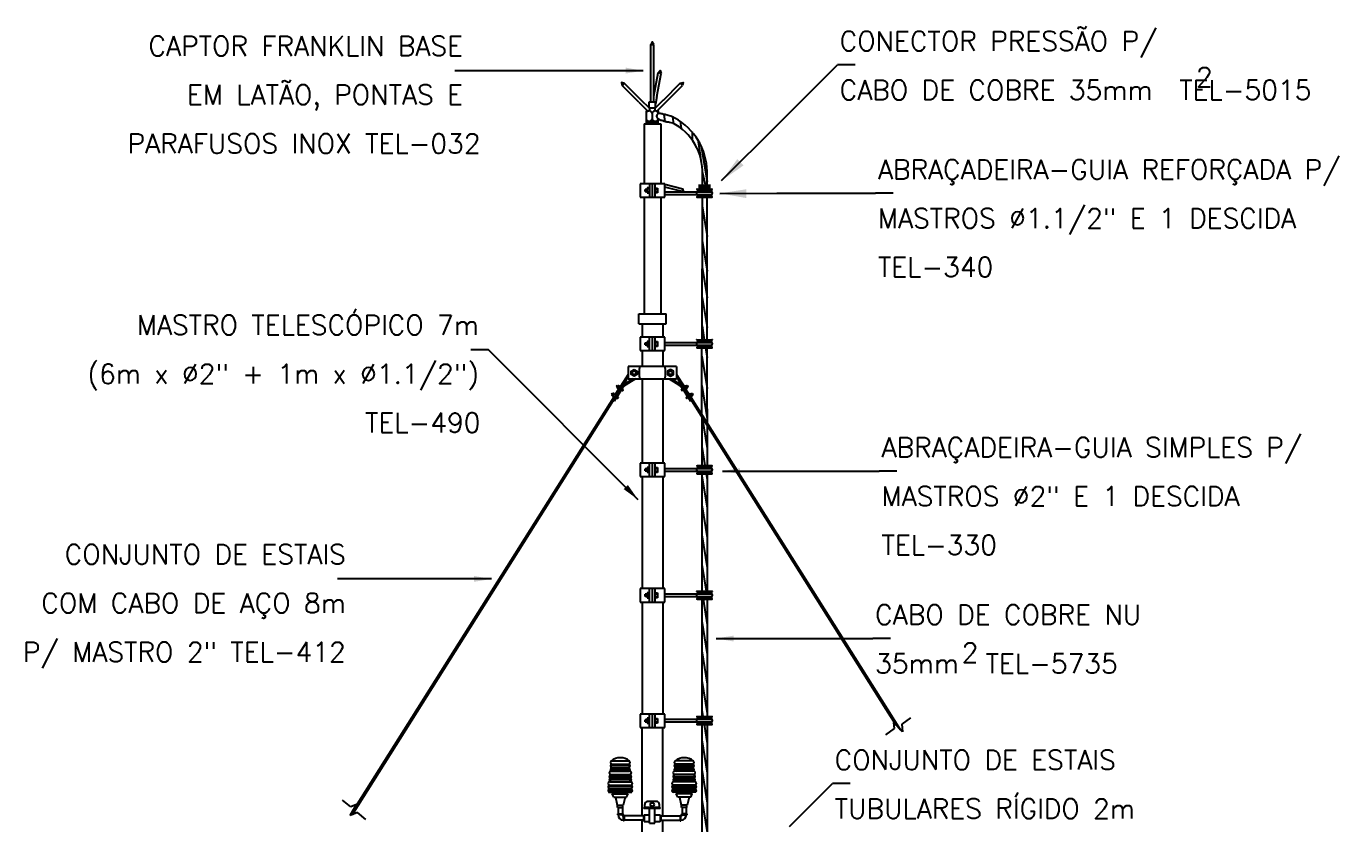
# Model space of a CAD drawing. Header units: millimetres. Extents: x -6118.8 to -6105, y -4743.6 to -4728.4.
# Drawn here: x -6118.74 to -6105.29, y -4736.59 to -4728.41 of the extents above; entities that cross this region are included whole.
import ezdxf
from ezdxf.enums import TextEntityAlignment as Align

# ---------------------------------------------------------------- set-up
doc = ezdxf.new("R2010")
doc.units = ezdxf.units.MM
doc.header["$LTSCALE"] = 10
doc.layers.add('Termotécnica', color=7, linetype='Continuous')
doc.styles.add('r80', font='romans.shx')

# ---------------------------------------------------------------- blocks, each defined once
blk = doc.blocks.new('*X5')
at = {"color": 0, "linetype": 'ByBlock'}
for p, q in [((387.028, 152.597), (387.028, 152.67)), ((387.041, 152.597), (387.041, 152.67)), ((387.053, 152.597), (387.053, 152.67)), ((387.066, 152.597), (387.066, 152.67)), ((387.078, 152.597), (387.078, 152.67))]:
    blk.add_line(p, q, dxfattribs=at)
blk = doc.blocks.new('*X1')
at = {"color": 0, "linetype": 'ByBlock'}
for p, q in [((387.028, 152.597), (387.028, 152.67)), ((387.041, 152.597), (387.041, 152.67)), ((387.053, 152.597), (387.053, 152.67)), ((387.066, 152.597), (387.066, 152.67)), ((387.078, 152.597), (387.078, 152.67))]:
    blk.add_line(p, q, dxfattribs=at)
blk = doc.blocks.new('*X2')
at = {"color": 0}
for p, q in [((221.64, 187.65), (221.66, 187.65)), ((221.64, 187.62), (221.7, 187.62)), ((221.64, 187.58), (221.76, 187.58)), ((221.64, 187.54), (222.58, 187.54)), ((221.64, 187.5), (222.58, 187.5)), ((221.64, 187.47), (222.58, 187.47)), ((221.64, 187.43), (222.58, 187.43)), ((221.64, 187.39), (222.58, 187.39)), ((221.97, 187.58), (222.25, 187.58)), ((222.03, 187.62), (222.19, 187.62)), ((222.07, 187.65), (222.15, 187.65)), ((222.1, 187.69), (222.12, 187.69)), ((222.46, 187.58), (222.58, 187.58)), ((222.52, 187.62), (222.58, 187.62)), ((222.56, 187.65), (222.58, 187.65))]:
    blk.add_line(p, q, dxfattribs=at)
blk = doc.blocks.new('*X3')
at = {"color": 0, "linetype": 'ByBlock'}
for p, q in [((387.028, 152.597), (387.028, 152.67)), ((387.041, 152.597), (387.041, 152.67)), ((387.053, 152.597), (387.053, 152.67)), ((387.066, 152.597), (387.066, 152.67)), ((387.078, 152.597), (387.078, 152.67))]:
    blk.add_line(p, q, dxfattribs=at)
blk = doc.blocks.new('*X4')
at = {"color": 0, "linetype": 'ByBlock'}
for p, q in [((387.028, 152.597), (387.028, 152.67)), ((387.041, 152.597), (387.041, 152.67)), ((387.053, 152.597), (387.053, 152.67)), ((387.066, 152.597), (387.066, 152.67)), ((387.078, 152.597), (387.078, 152.67))]:
    blk.add_line(p, q, dxfattribs=at)

msp = doc.modelspace()

# ---------------------------------------------------------------- linework, layer by layer
at = {"layer": 'Termotécnica', "color": 2, "ltscale": 5}
for p, q in [((-6112.341, -4729.182), (-6112.341, -4728.596)), ((-6112.309, -4729.182), (-6112.31, -4728.596)), ((-6112.311, -4729.126), (-6112.264, -4728.886)), ((-6112.279, -4729.128), (-6112.233, -4728.893)), ((-6112.464, -4729.185), (-6112.634, -4729.015)), ((-6112.439, -4729.165), (-6112.612, -4728.993)), ((-6112.212, -4729.165), (-6112.04, -4728.992)), ((-6112.187, -4729.185), (-6112.017, -4729.015)), ((-6112.464, -4729.185), (-6112.375, -4729.274)), ((-6112.352, -4729.252), (-6112.443, -4729.162)), ((-6112.357, -4729.245), (-6112.357, -4729.182)), ((-6112.357, -4729.182), (-6112.294, -4729.182)), ((-6112.357, -4729.245), (-6112.294, -4729.245)), ((-6112.299, -4729.252), (-6112.209, -4729.162)), ((-6112.279, -4729.128), (-6112.294, -4729.205)), ((-6112.294, -4729.245), (-6112.294, -4729.182)), ((-6112.187, -4729.185), (-6112.277, -4729.274)), ((-6112.389, -4729.296), (-6112.388, -4729.357)), ((-6112.38, -4729.269), (-6112.388, -4729.276)), ((-6112.388, -4729.276), (-6112.388, -4729.301)), ((-6112.388, -4729.357), (-6112.388, -4729.362)), ((-6112.388, -4729.381), (-6112.388, -4729.382)), ((-6112.386, -4729.405), (-6112.386, -4729.365)), ((-6112.326, -4729.295), (-6112.326, -4729.362)), ((-6112.271, -4729.269), (-6112.264, -4729.276)), ((-6112.267, -4729.367), (-6112.267, -4729.405)), ((-6112.264, -4729.276), (-6112.264, -4729.301)), ((-6112.264, -4729.362), (-6112.264, -4729.362)), ((-6112.267, -4729.405), (-6112.386, -4729.405)), ((-6111.763, -4730.076), (-6111.763, -4729.881)), ((-6112.448, -4730.021), (-6112.448, -4730.158)), ((-6112.352, -4730.158), (-6112.352, -4730.021)), ((-6112.325, -4730.021), (-6112.325, -4730.158)), ((-6112.325, -4730.021), (-6112.325, -4730.158)), ((-6112.298, -4730.021), (-6112.298, -4730.158)), ((-6112.196, -4730.158), (-6112.196, -4730.021)), ((-6111.812, -4730.076), (-6111.812, -4729.926)), ((-6112.012, -4730.075), (-6112.019, -4730.102)), ((-6111.867, -4730.076), (-6111.713, -4730.076)), ((-6111.713, -4730.095), (-6111.867, -4730.095)), ((-6111.858, -4730.103), (-6111.867, -4730.095)), ((-6111.858, -4730.131), (-6111.867, -4730.139)), ((-6111.713, -4730.139), (-6111.867, -4730.139)), ((-6111.867, -4730.158), (-6111.713, -4730.158)), ((-6111.858, -4730.103), (-6111.722, -4730.103)), ((-6111.858, -4730.131), (-6111.722, -4730.131)), ((-6111.816, -4731.619), (-6111.812, -4730.158)), ((-6111.762, -4731.619), (-6111.763, -4730.158)), ((-6111.721, -4730.103), (-6111.713, -4730.095)), ((-6111.721, -4730.131), (-6111.713, -4730.139)), ((-6112.448, -4731.594), (-6112.448, -4731.731)), ((-6112.353, -4731.731), (-6112.353, -4731.594)), ((-6112.325, -4731.594), (-6112.325, -4731.731)), ((-6112.325, -4731.594), (-6112.325, -4731.731)), ((-6112.298, -4731.594), (-6112.298, -4731.731)), ((-6112.196, -4731.731), (-6112.196, -4731.594)), ((-6111.867, -4731.619), (-6111.713, -4731.619)), ((-6111.859, -4731.647), (-6111.867, -4731.638)), ((-6111.713, -4731.638), (-6111.867, -4731.638)), ((-6111.859, -4731.647), (-6111.722, -4731.647)), ((-6111.721, -4731.647), (-6111.713, -4731.638)), ((-6111.859, -4731.674), (-6111.867, -4731.682)), ((-6111.713, -4731.682), (-6111.867, -4731.682)), ((-6111.867, -4731.701), (-6111.713, -4731.701)), ((-6111.859, -4731.674), (-6111.722, -4731.674)), ((-6111.819, -4732.384), (-6111.817, -4731.701)), ((-6111.762, -4732.326), (-6111.762, -4731.701)), ((-6111.721, -4731.674), (-6111.713, -4731.682)), ((-6111.762, -4732.326), (-6111.762, -4732.474)), ((-6111.762, -4732.498), (-6111.762, -4732.909)), ((-6112.448, -4732.884), (-6112.448, -4733.021)), ((-6112.353, -4733.021), (-6112.353, -4732.884)), ((-6112.325, -4732.884), (-6112.325, -4733.021)), ((-6112.325, -4732.884), (-6112.325, -4733.021)), ((-6112.298, -4732.884), (-6112.298, -4733.021)), ((-6112.196, -4733.021), (-6112.196, -4732.884)), ((-6111.867, -4732.909), (-6111.713, -4732.909)), ((-6111.713, -4732.928), (-6111.867, -4732.928)), ((-6111.859, -4732.937), (-6111.867, -4732.928)), ((-6111.859, -4732.964), (-6111.867, -4732.972)), ((-6111.713, -4732.972), (-6111.867, -4732.972)), ((-6111.867, -4732.992), (-6111.713, -4732.992)), ((-6111.859, -4732.937), (-6111.722, -4732.937)), ((-6111.859, -4732.964), (-6111.722, -4732.964)), ((-6111.762, -4732.992), (-6111.763, -4734.194)), ((-6111.721, -4732.937), (-6111.713, -4732.928)), ((-6111.721, -4732.964), (-6111.713, -4732.972)), ((-6112.448, -4734.168), (-6112.448, -4734.306)), ((-6112.353, -4734.306), (-6112.353, -4734.168)), ((-6112.325, -4734.168), (-6112.325, -4734.306)), ((-6112.325, -4734.168), (-6112.325, -4734.306)), ((-6112.298, -4734.168), (-6112.298, -4734.306)), ((-6112.196, -4734.306), (-6112.196, -4734.168)), ((-6111.867, -4734.194), (-6111.713, -4734.194)), ((-6111.713, -4734.213), (-6111.867, -4734.213)), ((-6111.859, -4734.221), (-6111.867, -4734.213)), ((-6111.859, -4734.221), (-6111.722, -4734.221)), ((-6111.721, -4734.221), (-6111.713, -4734.213)), ((-6111.859, -4734.248), (-6111.867, -4734.257)), ((-6111.713, -4734.257), (-6111.867, -4734.257)), ((-6111.867, -4734.276), (-6111.713, -4734.276)), ((-6111.859, -4734.248), (-6111.722, -4734.248)), ((-6111.763, -4734.273), (-6111.763, -4735.478)), ((-6111.721, -4734.248), (-6111.713, -4734.257)), ((-6112.448, -4735.453), (-6112.448, -4735.59)), ((-6112.353, -4735.59), (-6112.353, -4735.453)), ((-6112.325, -4735.453), (-6112.325, -4735.59)), ((-6112.325, -4735.453), (-6112.325, -4735.59)), ((-6112.298, -4735.453), (-6112.298, -4735.59)), ((-6112.196, -4735.59), (-6112.196, -4735.453)), ((-6111.867, -4735.478), (-6111.713, -4735.478)), ((-6111.859, -4735.505), (-6111.867, -4735.497)), ((-6111.713, -4735.497), (-6111.867, -4735.497)), ((-6111.859, -4735.533), (-6111.867, -4735.541)), ((-6111.713, -4735.541), (-6111.867, -4735.541)), ((-6111.867, -4735.56), (-6111.713, -4735.56)), ((-6111.859, -4735.505), (-6111.722, -4735.505)), ((-6111.859, -4735.533), (-6111.722, -4735.533)), ((-6111.819, -4735.56), (-6111.819, -4737.283)), ((-6111.763, -4735.56), (-6111.764, -4737.372)), ((-6111.721, -4735.505), (-6111.713, -4735.497)), ((-6111.721, -4735.533), (-6111.713, -4735.541)), ((-6112.773, -4736.253), (-6112.534, -4736.253)), ((-6112.736, -4736.27), (-6112.72, -4736.253)), ((-6112.736, -4736.27), (-6112.571, -4736.27)), ((-6112.72, -4736.303), (-6112.736, -4736.27)), ((-6112.72, -4736.303), (-6112.588, -4736.303)), ((-6112.703, -4736.303), (-6112.685, -4736.385)), ((-6112.604, -4736.303), (-6112.623, -4736.385)), ((-6112.571, -4736.27), (-6112.588, -4736.253)), ((-6112.588, -4736.303), (-6112.571, -4736.27)), ((-6112.284, -4736.348), (-6112.37, -4736.348)), ((-6111.879, -4736.253), (-6112.118, -4736.253)), ((-6112.081, -4736.27), (-6112.064, -4736.253)), ((-6111.916, -4736.27), (-6112.081, -4736.27)), ((-6112.064, -4736.303), (-6112.081, -4736.27)), ((-6111.932, -4736.303), (-6112.064, -4736.303)), ((-6112.048, -4736.303), (-6112.029, -4736.385)), ((-6111.949, -4736.303), (-6111.967, -4736.385)), ((-6111.916, -4736.27), (-6111.932, -4736.253)), ((-6111.932, -4736.303), (-6111.916, -4736.27)), ((-6112.685, -4736.385), (-6112.623, -4736.385)), ((-6112.682, -4736.412), (-6112.682, -4736.385)), ((-6112.682, -4736.412), (-6112.626, -4736.412)), ((-6112.682, -4736.477), (-6112.626, -4736.477)), ((-6112.682, -4736.477), (-6112.682, -4736.484)), ((-6112.626, -4736.484), (-6112.682, -4736.484)), ((-6112.675, -4736.412), (-6112.675, -4736.477)), ((-6112.675, -4736.484), (-6112.675, -4736.487)), ((-6112.632, -4736.412), (-6112.632, -4736.477)), ((-6112.632, -4736.487), (-6112.632, -4736.484)), ((-6112.626, -4736.412), (-6112.626, -4736.385)), ((-6112.626, -4736.477), (-6112.626, -4736.484)), ((-6112.623, -4736.497), (-6112.619, -4736.497)), ((-6112.619, -4736.547), (-6112.619, -4736.491)), ((-6112.613, -4736.491), (-6112.619, -4736.491)), ((-6112.613, -4736.491), (-6112.613, -4736.547)), ((-6112.415, -4736.497), (-6112.613, -4736.497)), ((-6112.415, -4736.491), (-6112.408, -4736.491)), ((-6112.415, -4736.491), (-6112.415, -4736.547)), ((-6112.243, -4736.41), (-6112.411, -4736.41)), ((-6112.411, -4736.42), (-6112.411, -4736.41)), ((-6112.243, -4736.42), (-6112.411, -4736.42)), ((-6112.408, -4736.484), (-6112.353, -4736.484)), ((-6112.408, -4736.484), (-6112.408, -4736.553)), ((-6112.403, -4736.41), (-6112.403, -4736.381)), ((-6112.353, -4736.57), (-6112.353, -4736.42)), ((-6112.3, -4736.57), (-6112.3, -4736.42)), ((-6112.3, -4736.484), (-6112.244, -4736.484)), ((-6112.251, -4736.41), (-6112.251, -4736.381)), ((-6112.244, -4736.484), (-6112.244, -4736.553)), ((-6112.244, -4736.491), (-6112.237, -4736.491)), ((-6112.243, -4736.42), (-6112.243, -4736.41)), ((-6112.237, -4736.491), (-6112.237, -4736.547)), ((-6112.237, -4736.497), (-6112.039, -4736.497)), ((-6112.039, -4736.491), (-6112.033, -4736.491)), ((-6112.039, -4736.491), (-6112.039, -4736.547)), ((-6112.033, -4736.547), (-6112.033, -4736.491)), ((-6112.029, -4736.497), (-6112.033, -4736.497)), ((-6111.967, -4736.385), (-6112.029, -4736.385)), ((-6112.026, -4736.412), (-6112.026, -4736.385)), ((-6111.97, -4736.412), (-6112.026, -4736.412)), ((-6112.026, -4736.477), (-6112.026, -4736.484)), ((-6111.97, -4736.477), (-6112.026, -4736.477)), ((-6112.026, -4736.484), (-6111.97, -4736.484)), ((-6112.02, -4736.412), (-6112.02, -4736.477)), ((-6112.02, -4736.487), (-6112.02, -4736.484)), ((-6111.977, -4736.412), (-6111.977, -4736.477)), ((-6111.977, -4736.484), (-6111.977, -4736.487)), ((-6111.97, -4736.412), (-6111.97, -4736.385)), ((-6111.97, -4736.477), (-6111.97, -4736.484)), ((-6112.623, -4736.54), (-6112.619, -4736.54)), ((-6112.613, -4736.547), (-6112.619, -4736.547)), ((-6112.415, -4736.54), (-6112.613, -4736.54)), ((-6112.415, -4736.547), (-6112.408, -4736.547)), ((-6112.408, -4736.553), (-6112.353, -4736.553)), ((-6112.353, -4736.57), (-6112.3, -4736.57)), ((-6112.3, -4736.553), (-6112.244, -4736.553)), ((-6112.244, -4736.547), (-6112.237, -4736.547)), ((-6112.237, -4736.54), (-6112.039, -4736.54)), ((-6112.039, -4736.547), (-6112.033, -4736.547)), ((-6112.029, -4736.54), (-6112.033, -4736.54))]:
    msp.add_line(p, q, dxfattribs=at)
at = {"layer": 'Termotécnica', "color": 2}
for p, q in [((-6111.04, -4729.415), (-6110.428, -4728.803)), ((-6110.248, -4728.803), (-6110.428, -4728.803)), ((-6114.169, -4728.864), (-6114.349, -4728.864)), ((-6113.738, -4728.864), (-6114.169, -4728.864)), ((-6112.419, -4728.864), (-6113.738, -4728.864)), ((-6111.615, -4729.99), (-6111.04, -4729.415)), ((-6111.633, -4730.12), (-6111.05, -4730.119)), ((-6111.05, -4730.119), (-6110.72, -4730.119)), ((-6110.72, -4730.119), (-6110.037, -4730.118)), ((-6109.857, -4730.118), (-6110.037, -4730.118)), ((-6114.005, -4731.722), (-6114.186, -4731.722)), ((-6112.47, -4733.258), (-6114.005, -4731.722)), ((-6111.607, -4732.964), (-6110.899, -4732.964)), ((-6110.899, -4732.964), (-6109.999, -4732.964)), ((-6109.819, -4732.964), (-6109.999, -4732.964)), ((-6115.369, -4734.07), (-6115.55, -4734.07)), ((-6115.011, -4734.07), (-6115.369, -4734.07)), ((-6113.972, -4734.07), (-6115.011, -4734.07)), ((-6111.672, -4734.679), (-6110.964, -4734.679)), ((-6110.964, -4734.679), (-6110.064, -4734.679)), ((-6109.884, -4734.679), (-6110.064, -4734.679)), ((-6110.918, -4736.604), (-6110.479, -4736.166)), ((-6110.299, -4736.166), (-6110.479, -4736.166))]:
    msp.add_line(p, q, dxfattribs=at)
at = {"layer": 'Termotécnica', "color": 1, "ltscale": 5}
for p, q in [((-6112.207, -4729.311), (-6112.196, -4729.384)), ((-6112.119, -4729.337), (-6112.107, -4729.41)), ((-6112.04, -4729.382), (-6112.028, -4729.455)), ((-6111.918, -4729.491), (-6111.918, -4729.571)), ((-6111.86, -4729.569), (-6111.833, -4729.752)), ((-6111.823, -4729.637), (-6111.764, -4730)), ((-6111.813, -4729.897), (-6111.775, -4730.075)), ((-6112.397, -4730.08), (-6112.382, -4730.08)), ((-6112.397, -4730.1), (-6112.397, -4730.08)), ((-6112.377, -4730.08), (-6112.397, -4730.08)), ((-6112.397, -4730.08), (-6112.397, -4730.1)), ((-6112.377, -4730.1), (-6112.397, -4730.1)), ((-6112.397, -4730.1), (-6112.377, -4730.1)), ((-6112.394, -4730.08), (-6112.394, -4730.1)), ((-6112.39, -4730.08), (-6112.39, -4730.1)), ((-6112.387, -4730.08), (-6112.387, -4730.1)), ((-6112.383, -4730.08), (-6112.383, -4730.1)), ((-6112.382, -4730.08), (-6112.377, -4730.08)), ((-6112.381, -4730.08), (-6112.381, -4730.1)), ((-6112.381, -4730.08), (-6112.381, -4730.1)), ((-6112.377, -4730.065), (-6112.377, -4730.114)), ((-6112.354, -4730.065), (-6112.377, -4730.065)), ((-6112.353, -4730.075), (-6112.377, -4730.075)), ((-6112.353, -4730.105), (-6112.377, -4730.105)), ((-6112.353, -4730.105), (-6112.377, -4730.105)), ((-6112.377, -4730.114), (-6112.353, -4730.114)), ((-6112.298, -4730.066), (-6112.272, -4730.066)), ((-6112.298, -4730.066), (-6112.272, -4730.066)), ((-6112.298, -4730.076), (-6112.272, -4730.076)), ((-6112.272, -4730.076), (-6112.298, -4730.076)), ((-6112.298, -4730.105), (-6112.272, -4730.105)), ((-6112.272, -4730.105), (-6112.298, -4730.105)), ((-6112.272, -4730.115), (-6112.298, -4730.115)), ((-6112.272, -4730.115), (-6112.298, -4730.115)), ((-6112.272, -4730.066), (-6112.272, -4730.115)), ((-6112.272, -4730.066), (-6112.272, -4730.115)), ((-6111.867, -4730.079), (-6111.713, -4730.079)), ((-6111.867, -4730.156), (-6111.713, -4730.156)), ((-6111.813, -4730.247), (-6111.762, -4730.562)), ((-6111.813, -4730.603), (-6111.762, -4730.918)), ((-6111.813, -4730.875), (-6111.762, -4731.19)), ((-6111.813, -4731.187), (-6111.763, -4731.495)), ((-6111.816, -4731.476), (-6111.793, -4731.619)), ((-6112.397, -4731.653), (-6112.382, -4731.653)), ((-6112.397, -4731.673), (-6112.397, -4731.653)), ((-6112.377, -4731.653), (-6112.397, -4731.653)), ((-6112.397, -4731.653), (-6112.397, -4731.673)), ((-6112.394, -4731.653), (-6112.394, -4731.673)), ((-6112.39, -4731.653), (-6112.39, -4731.673)), ((-6112.387, -4731.653), (-6112.387, -4731.673)), ((-6112.383, -4731.653), (-6112.383, -4731.673)), ((-6112.382, -4731.653), (-6112.377, -4731.653)), ((-6112.381, -4731.653), (-6112.381, -4731.673)), ((-6112.381, -4731.653), (-6112.381, -4731.673)), ((-6112.377, -4731.638), (-6112.377, -4731.687)), ((-6112.354, -4731.638), (-6112.377, -4731.638)), ((-6112.353, -4731.648), (-6112.377, -4731.648)), ((-6112.298, -4731.639), (-6112.272, -4731.639)), ((-6112.298, -4731.639), (-6112.272, -4731.639)), ((-6112.298, -4731.648), (-6112.272, -4731.648)), ((-6112.272, -4731.648), (-6112.298, -4731.648)), ((-6112.272, -4731.639), (-6112.272, -4731.688)), ((-6112.272, -4731.639), (-6112.272, -4731.688)), ((-6111.867, -4731.622), (-6111.713, -4731.622)), ((-6112.377, -4731.673), (-6112.397, -4731.673)), ((-6112.397, -4731.673), (-6112.377, -4731.673)), ((-6112.353, -4731.678), (-6112.377, -4731.678)), ((-6112.353, -4731.678), (-6112.377, -4731.678)), ((-6112.377, -4731.687), (-6112.353, -4731.687)), ((-6112.298, -4731.678), (-6112.272, -4731.678)), ((-6112.272, -4731.678), (-6112.298, -4731.678)), ((-6112.272, -4731.688), (-6112.298, -4731.688)), ((-6112.272, -4731.688), (-6112.298, -4731.688)), ((-6111.867, -4731.699), (-6111.713, -4731.699)), ((-6111.817, -4731.789), (-6111.763, -4732.119)), ((-6111.779, -4731.701), (-6111.763, -4731.8)), ((-6111.818, -4732.088), (-6111.762, -4732.43)), ((-6111.814, -4732.415), (-6111.762, -4732.735)), ((-6111.818, -4732.714), (-6111.787, -4732.909)), ((-6112.397, -4732.943), (-6112.397, -4732.963)), ((-6112.377, -4732.943), (-6112.397, -4732.943)), ((-6112.397, -4732.963), (-6112.397, -4732.943)), ((-6112.397, -4732.943), (-6112.382, -4732.943)), ((-6112.397, -4732.963), (-6112.377, -4732.963)), ((-6112.377, -4732.963), (-6112.397, -4732.963)), ((-6112.394, -4732.943), (-6112.394, -4732.963)), ((-6112.39, -4732.943), (-6112.39, -4732.963)), ((-6112.387, -4732.943), (-6112.387, -4732.963)), ((-6112.383, -4732.943), (-6112.383, -4732.963)), ((-6112.382, -4732.943), (-6112.377, -4732.943)), ((-6112.381, -4732.943), (-6112.381, -4732.963)), ((-6112.381, -4732.943), (-6112.381, -4732.963)), ((-6112.354, -4732.928), (-6112.377, -4732.928)), ((-6112.377, -4732.928), (-6112.377, -4732.977)), ((-6112.353, -4732.938), (-6112.377, -4732.938)), ((-6112.353, -4732.968), (-6112.377, -4732.968)), ((-6112.353, -4732.968), (-6112.377, -4732.968)), ((-6112.377, -4732.977), (-6112.353, -4732.977)), ((-6112.298, -4732.929), (-6112.272, -4732.929)), ((-6112.298, -4732.929), (-6112.272, -4732.929)), ((-6112.272, -4732.939), (-6112.298, -4732.939)), ((-6112.298, -4732.939), (-6112.272, -4732.939)), ((-6112.272, -4732.968), (-6112.298, -4732.968)), ((-6112.298, -4732.968), (-6112.272, -4732.968)), ((-6112.272, -4732.978), (-6112.298, -4732.978)), ((-6112.272, -4732.978), (-6112.298, -4732.978)), ((-6112.272, -4732.929), (-6112.272, -4732.978)), ((-6112.272, -4732.929), (-6112.272, -4732.978)), ((-6111.867, -4732.912), (-6111.713, -4732.912)), ((-6111.867, -4732.989), (-6111.713, -4732.989)), ((-6111.817, -4733.012), (-6111.763, -4733.345)), ((-6111.773, -4732.992), (-6111.763, -4733.054)), ((-6111.818, -4733.311), (-6111.763, -4733.65)), ((-6111.818, -4733.616), (-6111.763, -4733.955)), ((-6111.818, -4733.921), (-6111.774, -4734.194)), ((-6112.377, -4734.212), (-6112.377, -4734.262)), ((-6112.354, -4734.213), (-6112.377, -4734.213)), ((-6112.353, -4734.222), (-6112.377, -4734.222)), ((-6112.298, -4734.213), (-6112.272, -4734.213)), ((-6112.298, -4734.213), (-6112.272, -4734.213)), ((-6112.272, -4734.223), (-6112.298, -4734.223)), ((-6112.298, -4734.223), (-6112.272, -4734.223)), ((-6112.272, -4734.213), (-6112.272, -4734.262)), ((-6112.272, -4734.213), (-6112.272, -4734.262)), ((-6111.867, -4734.196), (-6111.713, -4734.196)), ((-6112.397, -4734.227), (-6112.397, -4734.247)), ((-6112.377, -4734.227), (-6112.397, -4734.227)), ((-6112.397, -4734.247), (-6112.397, -4734.227)), ((-6112.397, -4734.227), (-6112.382, -4734.227)), ((-6112.397, -4734.247), (-6112.377, -4734.247)), ((-6112.377, -4734.247), (-6112.397, -4734.247)), ((-6112.394, -4734.227), (-6112.394, -4734.247)), ((-6112.39, -4734.227), (-6112.39, -4734.247)), ((-6112.387, -4734.227), (-6112.387, -4734.247)), ((-6112.383, -4734.227), (-6112.383, -4734.247)), ((-6112.382, -4734.227), (-6112.377, -4734.227)), ((-6112.381, -4734.228), (-6112.381, -4734.247)), ((-6112.381, -4734.228), (-6112.381, -4734.247)), ((-6112.353, -4734.252), (-6112.377, -4734.252)), ((-6112.353, -4734.252), (-6112.377, -4734.252)), ((-6112.377, -4734.262), (-6112.353, -4734.262)), ((-6112.272, -4734.252), (-6112.298, -4734.252)), ((-6112.298, -4734.252), (-6112.272, -4734.252)), ((-6112.272, -4734.262), (-6112.298, -4734.262)), ((-6112.272, -4734.262), (-6112.298, -4734.262)), ((-6111.867, -4734.273), (-6111.713, -4734.273)), ((-6111.805, -4734.276), (-6111.762, -4734.541)), ((-6111.818, -4734.501), (-6111.762, -4734.843)), ((-6111.818, -4734.806), (-6111.762, -4735.148)), ((-6111.818, -4735.111), (-6111.763, -4735.449)), ((-6111.819, -4735.414), (-6111.808, -4735.478)), ((-6112.397, -4735.512), (-6112.382, -4735.512)), ((-6112.397, -4735.532), (-6112.397, -4735.512)), ((-6112.377, -4735.512), (-6112.397, -4735.512)), ((-6112.397, -4735.512), (-6112.397, -4735.532)), ((-6112.377, -4735.532), (-6112.397, -4735.532)), ((-6112.397, -4735.532), (-6112.377, -4735.532)), ((-6112.394, -4735.512), (-6112.394, -4735.532)), ((-6112.39, -4735.512), (-6112.39, -4735.532)), ((-6112.387, -4735.512), (-6112.387, -4735.532)), ((-6112.383, -4735.512), (-6112.383, -4735.532)), ((-6112.382, -4735.512), (-6112.377, -4735.512)), ((-6112.381, -4735.512), (-6112.381, -4735.532)), ((-6112.381, -4735.512), (-6112.381, -4735.532)), ((-6112.377, -4735.497), (-6112.377, -4735.546)), ((-6112.354, -4735.497), (-6112.377, -4735.497)), ((-6112.353, -4735.506), (-6112.377, -4735.506)), ((-6112.353, -4735.536), (-6112.377, -4735.536)), ((-6112.353, -4735.536), (-6112.377, -4735.536)), ((-6112.377, -4735.546), (-6112.353, -4735.546)), ((-6112.298, -4735.498), (-6112.272, -4735.498)), ((-6112.298, -4735.498), (-6112.272, -4735.498)), ((-6112.298, -4735.507), (-6112.272, -4735.507)), ((-6112.272, -4735.507), (-6112.298, -4735.507)), ((-6112.298, -4735.537), (-6112.272, -4735.537)), ((-6112.272, -4735.537), (-6112.298, -4735.537)), ((-6112.272, -4735.546), (-6112.298, -4735.546)), ((-6112.272, -4735.546), (-6112.298, -4735.546)), ((-6112.272, -4735.498), (-6112.272, -4735.546)), ((-6112.272, -4735.498), (-6112.272, -4735.546)), ((-6111.867, -4735.481), (-6111.713, -4735.481)), ((-6111.867, -4735.558), (-6111.713, -4735.557)), ((-6111.795, -4735.56), (-6111.763, -4735.756)), ((-6109.761, -4735.636), (-6109.853, -4735.541)), ((-6109.853, -4735.541), (-6109.846, -4735.603)), ((-6109.678, -4735.493), (-6109.769, -4735.556)), ((-6109.769, -4735.556), (-6109.761, -4735.636)), ((-6109.846, -4735.603), (-6109.937, -4735.665)), ((-6111.819, -4735.719), (-6111.763, -4736.058)), ((-6112.737, -4735.931), (-6112.57, -4735.931)), ((-6112.737, -4735.967), (-6112.57, -4735.967)), ((-6111.915, -4735.931), (-6112.082, -4735.931)), ((-6111.915, -4735.967), (-6112.082, -4735.967)), ((-6112.54, -4736.092), (-6112.767, -4736.092)), ((-6112.552, -4735.985), (-6112.755, -4735.985)), ((-6112.552, -4736.02), (-6112.755, -4736.02)), ((-6112.749, -4736.038), (-6112.558, -4736.038)), ((-6112.749, -4736.074), (-6112.558, -4736.074)), ((-6112.737, -4736.003), (-6112.57, -4736.003)), ((-6112.112, -4736.092), (-6111.885, -4736.092)), ((-6112.1, -4735.985), (-6111.897, -4735.985)), ((-6112.1, -4736.021), (-6111.897, -4736.021)), ((-6111.903, -4736.039), (-6112.094, -4736.039)), ((-6111.903, -4736.074), (-6112.094, -4736.074)), ((-6111.915, -4736.003), (-6112.082, -4736.003)), ((-6111.819, -4736.022), (-6111.763, -4736.365)), ((-6112.528, -4736.2), (-6112.779, -4736.2)), ((-6112.528, -4736.235), (-6112.779, -4736.235)), ((-6112.54, -4736.128), (-6112.767, -4736.128)), ((-6112.761, -4736.146), (-6112.546, -4736.146)), ((-6112.761, -4736.182), (-6112.546, -4736.182)), ((-6112.761, -4736.218), (-6112.546, -4736.218)), ((-6112.749, -4736.11), (-6112.558, -4736.11)), ((-6112.123, -4736.2), (-6111.873, -4736.2)), ((-6112.123, -4736.235), (-6111.873, -4736.235)), ((-6112.112, -4736.128), (-6111.885, -4736.128)), ((-6111.891, -4736.146), (-6112.106, -4736.146)), ((-6111.891, -4736.182), (-6112.106, -4736.182)), ((-6111.891, -4736.218), (-6112.106, -4736.218)), ((-6111.903, -4736.11), (-6112.094, -4736.11)), ((-6115.414, -4736.404), (-6115.499, -4736.334)), ((-6111.819, -4736.328), (-6111.764, -4736.666)), ((-6115.42, -4736.494), (-6115.356, -4736.379)), ((-6115.346, -4736.463), (-6115.42, -4736.494)), ((-6115.356, -4736.379), (-6115.414, -4736.404)), ((-6115.26, -4736.533), (-6115.346, -4736.463))]:
    msp.add_line(p, q, dxfattribs=at)
at = {"layer": 'Termotécnica', "color": 3, "linetype": 'ByBlock', "ltscale": 5}
for p, q in [((-6112.409, -4729.409), (-6112.239, -4729.409)), ((-6112.409, -4729.409), (-6112.409, -4729.833)), ((-6112.239, -4729.409), (-6112.239, -4729.833)), ((-6112.409, -4729.833), (-6112.409, -4730.021)), ((-6112.239, -4729.833), (-6112.239, -4730.021)), ((-6112.409, -4730.158), (-6112.409, -4731.353)), ((-6112.239, -4730.158), (-6112.239, -4731.353)), ((-6112.465, -4731.458), (-6112.465, -4731.353)), ((-6112.465, -4731.353), (-6112.182, -4731.353)), ((-6112.182, -4731.458), (-6112.182, -4731.353)), ((-6112.465, -4731.458), (-6112.182, -4731.458)), ((-6112.43, -4731.458), (-6112.43, -4731.594)), ((-6112.217, -4731.458), (-6112.217, -4731.594)), ((-6112.43, -4731.731), (-6112.43, -4731.894)), ((-6112.217, -4731.731), (-6112.217, -4731.894)), ((-6112.43, -4732.019), (-6112.43, -4732.884)), ((-6112.217, -4732.019), (-6112.217, -4732.884)), ((-6112.43, -4733.021), (-6112.43, -4734.168)), ((-6112.217, -4733.021), (-6112.217, -4734.168)), ((-6112.43, -4734.306), (-6112.43, -4735.453)), ((-6112.217, -4734.306), (-6112.217, -4735.453)), ((-6112.433, -4735.59), (-6112.433, -4736.497)), ((-6112.22, -4735.59), (-6112.22, -4736.497)), ((-6112.433, -4736.54), (-6112.433, -4736.874)), ((-6112.22, -4736.54), (-6112.22, -4736.874))]:
    msp.add_line(p, q, dxfattribs=at)
at = {"layer": 'Termotécnica', "color": 3, "ltscale": 5}
for p, q in [((-6112.403, -4730.021), (-6112.448, -4730.021)), ((-6112.325, -4730.021), (-6112.409, -4730.021)), ((-6112.233, -4730.021), (-6112.325, -4730.021)), ((-6112.196, -4730.021), (-6112.233, -4730.021)), ((-6112.196, -4730.025), (-6112.012, -4730.075)), ((-6112.019, -4730.102), (-6112.196, -4730.055)), ((-6112.448, -4730.158), (-6112.403, -4730.158)), ((-6112.409, -4730.158), (-6112.325, -4730.158)), ((-6112.325, -4730.158), (-6112.233, -4730.158)), ((-6112.233, -4730.158), (-6112.196, -4730.158)), ((-6112.196, -4730.103), (-6111.858, -4730.103)), ((-6112.196, -4730.131), (-6111.858, -4730.131)), ((-6112.403, -4731.594), (-6112.448, -4731.594)), ((-6112.325, -4731.594), (-6112.409, -4731.594)), ((-6112.233, -4731.594), (-6112.325, -4731.594)), ((-6112.196, -4731.594), (-6112.233, -4731.594)), ((-6112.196, -4731.647), (-6111.859, -4731.647)), ((-6112.448, -4731.731), (-6112.403, -4731.731)), ((-6112.409, -4731.731), (-6112.325, -4731.731)), ((-6112.325, -4731.731), (-6112.233, -4731.731)), ((-6112.233, -4731.731), (-6112.196, -4731.731)), ((-6112.196, -4731.674), (-6111.859, -4731.674)), ((-6112.574, -4731.894), (-6112.574, -4732.019)), ((-6112.076, -4731.894), (-6112.574, -4731.894)), ((-6112.076, -4731.894), (-6112.076, -4732.019)), ((-6112.574, -4731.975), (-6112.652, -4732.098)), ((-6112.574, -4731.999), (-6112.641, -4732.105)), ((-6112.521, -4732.019), (-6112.604, -4732.071)), ((-6112.496, -4732.019), (-6112.597, -4732.082)), ((-6112.574, -4732.019), (-6112.076, -4732.019)), ((-6112.154, -4732.019), (-6112.054, -4732.082)), ((-6112.13, -4732.019), (-6112.047, -4732.071)), ((-6112.076, -4731.975), (-6111.999, -4732.098)), ((-6112.076, -4731.999), (-6112.01, -4732.105)), ((-6112.72, -4732.207), (-6115.406, -4736.468)), ((-6112.704, -4732.205), (-6112.705, -4732.206)), ((-6112.67, -4732.127), (-6112.702, -4732.178)), ((-6112.696, -4732.192), (-6112.697, -4732.194)), ((-6112.659, -4732.134), (-6112.691, -4732.185)), ((-6112.682, -4732.195), (-6112.686, -4732.201)), ((-6112.648, -4732.141), (-6112.68, -4732.192)), ((-6112.653, -4732.125), (-6112.655, -4732.126)), ((-6112.646, -4732.112), (-6112.646, -4732.114)), ((-6112.642, -4732.132), (-6112.646, -4732.138)), ((-6112.635, -4732.12), (-6112.635, -4732.121)), ((-6112.016, -4732.12), (-6112.015, -4732.121)), ((-6112.008, -4732.132), (-6112.005, -4732.138)), ((-6112.005, -4732.112), (-6112.004, -4732.114)), ((-6112.003, -4732.141), (-6111.97, -4732.192)), ((-6111.997, -4732.125), (-6111.996, -4732.126)), ((-6111.992, -4732.134), (-6111.959, -4732.185)), ((-6111.981, -4732.127), (-6111.948, -4732.178)), ((-6111.968, -4732.195), (-6111.965, -4732.201)), ((-6111.955, -4732.192), (-6111.954, -4732.194)), ((-6111.947, -4732.205), (-6111.946, -4732.206)), ((-6111.93, -4732.207), (-6109.918, -4735.399)), ((-6112.709, -4732.214), (-6115.402, -4736.486)), ((-6112.727, -4732.241), (-6112.716, -4732.248)), ((-6112.698, -4732.22), (-6112.716, -4732.248)), ((-6112.693, -4732.212), (-6112.696, -4732.217)), ((-6111.958, -4732.212), (-6111.954, -4732.217)), ((-6111.952, -4732.22), (-6111.935, -4732.248)), ((-6111.941, -4732.214), (-6109.932, -4735.402)), ((-6111.924, -4732.241), (-6111.935, -4732.248)), ((-6112.403, -4732.884), (-6112.448, -4732.884)), ((-6112.325, -4732.884), (-6112.409, -4732.884)), ((-6112.233, -4732.884), (-6112.325, -4732.884)), ((-6112.196, -4732.884), (-6112.233, -4732.884)), ((-6112.196, -4732.937), (-6111.859, -4732.937)), ((-6112.196, -4732.964), (-6111.859, -4732.964)), ((-6112.448, -4733.021), (-6112.403, -4733.021)), ((-6112.409, -4733.021), (-6112.325, -4733.021)), ((-6112.325, -4733.021), (-6112.233, -4733.021)), ((-6112.233, -4733.021), (-6112.196, -4733.021)), ((-6112.403, -4734.168), (-6112.448, -4734.168)), ((-6112.325, -4734.168), (-6112.409, -4734.168)), ((-6112.233, -4734.168), (-6112.325, -4734.168)), ((-6112.196, -4734.168), (-6112.233, -4734.168)), ((-6112.196, -4734.221), (-6111.859, -4734.221)), ((-6112.448, -4734.306), (-6112.403, -4734.306)), ((-6112.409, -4734.306), (-6112.325, -4734.306)), ((-6112.325, -4734.306), (-6112.233, -4734.306)), ((-6112.233, -4734.306), (-6112.196, -4734.306)), ((-6112.196, -4734.249), (-6111.859, -4734.248)), ((-6109.932, -4735.402), (-6109.829, -4735.565)), ((-6109.918, -4735.399), (-6109.785, -4735.611)), ((-6112.403, -4735.453), (-6112.448, -4735.453)), ((-6112.325, -4735.453), (-6112.409, -4735.453)), ((-6112.233, -4735.453), (-6112.325, -4735.453)), ((-6112.196, -4735.453), (-6112.233, -4735.453)), ((-6112.196, -4735.505), (-6111.859, -4735.505)), ((-6112.196, -4735.533), (-6111.859, -4735.533)), ((-6112.448, -4735.59), (-6112.403, -4735.59)), ((-6112.409, -4735.59), (-6112.325, -4735.59)), ((-6112.325, -4735.59), (-6112.233, -4735.59)), ((-6112.233, -4735.59), (-6112.196, -4735.59))]:
    msp.add_line(p, q, dxfattribs=at)
at = {"layer": 'Termotécnica', "color": 1}
for p, q in [((-6112.736, -4732.169), (-6112.743, -4732.18)), ((-6112.743, -4732.18), (-6112.735, -4732.185)), ((-6112.734, -4732.184), (-6112.742, -4732.179)), ((-6112.727, -4732.172), (-6112.737, -4732.188)), ((-6112.736, -4732.169), (-6112.728, -4732.174)), ((-6112.729, -4732.175), (-6112.736, -4732.17)), ((-6112.736, -4732.192), (-6112.729, -4732.197)), ((-6112.733, -4732.186), (-6112.727, -4732.189)), ((-6112.727, -4732.198), (-6112.729, -4732.201)), ((-6112.729, -4732.201), (-6112.698, -4732.221)), ((-6112.713, -4732.176), (-6112.727, -4732.198)), ((-6112.727, -4732.177), (-6112.721, -4732.181)), ((-6112.727, -4732.198), (-6112.696, -4732.217)), ((-6112.721, -4732.184), (-6112.724, -4732.188)), ((-6112.715, -4732.174), (-6112.723, -4732.17)), ((-6112.713, -4732.176), (-6112.711, -4732.173)), ((-6112.713, -4732.176), (-6112.682, -4732.195)), ((-6112.711, -4732.173), (-6112.68, -4732.192)), ((-6112.69, -4732.212), (-6112.705, -4732.202)), ((-6112.705, -4732.204), (-6112.683, -4732.218)), ((-6112.685, -4732.203), (-6112.699, -4732.193)), ((-6112.698, -4732.193), (-6112.676, -4732.207)), ((-6112.685, -4732.089), (-6112.692, -4732.1)), ((-6112.684, -4732.104), (-6112.692, -4732.099)), ((-6112.692, -4732.1), (-6112.685, -4732.105)), ((-6112.684, -4732.202), (-6112.691, -4732.213)), ((-6112.677, -4732.092), (-6112.687, -4732.108)), ((-6112.678, -4732.095), (-6112.686, -4732.09)), ((-6112.686, -4732.112), (-6112.679, -4732.117)), ((-6112.685, -4732.089), (-6112.678, -4732.094)), ((-6112.682, -4732.106), (-6112.677, -4732.11)), ((-6112.676, -4732.118), (-6112.678, -4732.122)), ((-6112.678, -4732.122), (-6112.648, -4732.141)), ((-6112.677, -4732.097), (-6112.671, -4732.101)), ((-6112.662, -4732.096), (-6112.676, -4732.118)), ((-6112.676, -4732.118), (-6112.646, -4732.138)), ((-6112.671, -4732.104), (-6112.673, -4732.108)), ((-6112.665, -4732.095), (-6112.672, -4732.09)), ((-6112.662, -4732.096), (-6112.66, -4732.093)), ((-6112.662, -4732.096), (-6112.632, -4732.115)), ((-6112.66, -4732.093), (-6112.63, -4732.112)), ((-6112.64, -4732.132), (-6112.655, -4732.122)), ((-6112.655, -4732.124), (-6112.632, -4732.138)), ((-6112.635, -4732.123), (-6112.649, -4732.114)), ((-6112.648, -4732.113), (-6112.625, -4732.127)), ((-6112.634, -4732.122), (-6112.641, -4732.133)), ((-6112.003, -4732.113), (-6112.025, -4732.127)), ((-6111.99, -4732.093), (-6112.021, -4732.112)), ((-6111.989, -4732.096), (-6112.019, -4732.115)), ((-6111.996, -4732.124), (-6112.018, -4732.138)), ((-6112.017, -4732.122), (-6112.01, -4732.133)), ((-6112.016, -4732.123), (-6112.002, -4732.114)), ((-6112.011, -4732.132), (-6111.996, -4732.122)), ((-6111.974, -4732.118), (-6112.005, -4732.138)), ((-6111.973, -4732.122), (-6112.003, -4732.141)), ((-6111.989, -4732.096), (-6111.99, -4732.093)), ((-6111.989, -4732.096), (-6111.974, -4732.118)), ((-6111.986, -4732.095), (-6111.978, -4732.09)), ((-6111.974, -4732.097), (-6111.98, -4732.101)), ((-6111.98, -4732.104), (-6111.977, -4732.108)), ((-6111.953, -4732.193), (-6111.975, -4732.207)), ((-6111.974, -4732.092), (-6111.964, -4732.108)), ((-6111.968, -4732.106), (-6111.974, -4732.11)), ((-6111.974, -4732.118), (-6111.973, -4732.122)), ((-6111.965, -4732.089), (-6111.973, -4732.094)), ((-6111.972, -4732.095), (-6111.965, -4732.09)), ((-6111.965, -4732.112), (-6111.972, -4732.117)), ((-6111.94, -4732.173), (-6111.971, -4732.192)), ((-6111.938, -4732.176), (-6111.968, -4732.195)), ((-6111.946, -4732.204), (-6111.968, -4732.218)), ((-6111.967, -4732.104), (-6111.959, -4732.099)), ((-6111.967, -4732.202), (-6111.96, -4732.213)), ((-6111.958, -4732.1), (-6111.966, -4732.105)), ((-6111.966, -4732.203), (-6111.951, -4732.193)), ((-6111.965, -4732.089), (-6111.958, -4732.1)), ((-6111.96, -4732.212), (-6111.946, -4732.202)), ((-6111.924, -4732.198), (-6111.954, -4732.217)), ((-6111.922, -4732.201), (-6111.953, -4732.221)), ((-6111.938, -4732.176), (-6111.94, -4732.173)), ((-6111.938, -4732.176), (-6111.924, -4732.198)), ((-6111.936, -4732.174), (-6111.928, -4732.17)), ((-6111.93, -4732.184), (-6111.927, -4732.188)), ((-6111.924, -4732.177), (-6111.929, -4732.181)), ((-6111.924, -4732.172), (-6111.914, -4732.188)), ((-6111.918, -4732.186), (-6111.924, -4732.189)), ((-6111.924, -4732.198), (-6111.922, -4732.201)), ((-6111.915, -4732.169), (-6111.923, -4732.174)), ((-6111.922, -4732.175), (-6111.914, -4732.17)), ((-6111.914, -4732.192), (-6111.921, -4732.197)), ((-6111.916, -4732.184), (-6111.909, -4732.179)), ((-6111.908, -4732.18), (-6111.916, -4732.185)), ((-6111.915, -4732.169), (-6111.908, -4732.18))]:
    msp.add_line(p, q, dxfattribs=at)
at = {"layer": 'Termotécnica', "color": 2, "linetype": 'ByBlock', "ltscale": 5}
for p, q in [((-6111.818, -4732.408), (-6111.818, -4732.909)), ((-6111.818, -4732.992), (-6111.818, -4734.194)), ((-6111.818, -4734.276), (-6111.818, -4735.478))]:
    msp.add_line(p, q, dxfattribs=at)
at = {"layer": 'Termotécnica', "color": 2, "ltscale": 5}
for points in [[(-6112.31, -4728.597), (-6112.326, -4728.569), (-6112.342, -4728.597)], [(-6112.233, -4728.893), (-6112.264, -4728.886), (-6112.243, -4728.863)], [(-6112.634, -4729.015), (-6112.612, -4728.993), (-6112.642, -4728.984)], [(-6112.017, -4729.015), (-6112.04, -4728.992), (-6112.009, -4728.984)]]:
    msp.add_lwpolyline(points, close=True, dxfattribs=at)
for points in [[(-6112.357, -4729.245), (-6112.358, -4729.246)], [(-6112.293, -4729.246), (-6112.294, -4729.245)], [(-6112.264, -4729.362), (-6112.25, -4729.365), (-6112.238, -4729.369), (-6112.227, -4729.372), (-6112.219, -4729.375), (-6112.211, -4729.378), (-6112.204, -4729.38), (-6112.198, -4729.382), (-6112.193, -4729.383), (-6112.187, -4729.385), (-6112.182, -4729.385), (-6112.175, -4729.386), (-6112.168, -4729.387), (-6112.159, -4729.388), (-6112.148, -4729.39), (-6112.135, -4729.393), (-6112.118, -4729.396)], [(-6112.056, -4729.371), (-6112.08, -4729.357), (-6112.101, -4729.346), (-6112.119, -4729.337), (-6112.135, -4729.331), (-6112.149, -4729.326), (-6112.162, -4729.322), (-6112.174, -4729.319), (-6112.185, -4729.317), (-6112.195, -4729.314), (-6112.206, -4729.311), (-6112.216, -4729.309), (-6112.225, -4729.306), (-6112.235, -4729.304), (-6112.243, -4729.302), (-6112.252, -4729.302), (-6112.26, -4729.301)]]:
    msp.add_lwpolyline(points, dxfattribs=at)
at = {"layer": 'Termotécnica', "color": 1, "ltscale": 5}
for points in [[(-6112.512, -4731.925), (-6112.482, -4731.941), (-6112.482, -4731.975), (-6112.511, -4731.992), (-6112.541, -4731.975), (-6112.541, -4731.942)], [(-6112.139, -4731.925), (-6112.168, -4731.941), (-6112.168, -4731.975), (-6112.139, -4731.992), (-6112.109, -4731.975), (-6112.109, -4731.942)]]:
    msp.add_lwpolyline(points, close=True, dxfattribs=at)
at = {"layer": 'Termotécnica', "color": 1}
for points in [[(-6112.729, -4732.197), (-6112.715, -4732.174), (-6112.715, -4732.174)], [(-6112.713, -4732.176), (-6112.727, -4732.198), (-6112.729, -4732.197)], [(-6112.715, -4732.175), (-6112.713, -4732.176)], [(-6112.679, -4732.117), (-6112.665, -4732.095), (-6112.665, -4732.095)], [(-6112.662, -4732.096), (-6112.676, -4732.118), (-6112.679, -4732.117)], [(-6112.665, -4732.095), (-6112.662, -4732.096)], [(-6111.986, -4732.095), (-6111.989, -4732.096)], [(-6111.989, -4732.096), (-6111.974, -4732.118), (-6111.972, -4732.117)], [(-6111.972, -4732.117), (-6111.986, -4732.095), (-6111.986, -4732.095)], [(-6111.936, -4732.175), (-6111.938, -4732.176)], [(-6111.938, -4732.176), (-6111.924, -4732.198), (-6111.922, -4732.197)], [(-6111.922, -4732.197), (-6111.936, -4732.174), (-6111.936, -4732.174)]]:
    msp.add_lwpolyline(points, dxfattribs=at)
for points in [[(-6112.682, -4732.195, 0.078016), (-6112.688, -4732.193, 0.087528), (-6112.694, -4732.192, 0.105502), (-6112.7, -4732.194, 0.123037), (-6112.704, -4732.197, 0.123037), (-6112.705, -4732.202, 0.105502), (-6112.704, -4732.208, 0.087528), (-6112.701, -4732.213, 0.078016), (-6112.696, -4732.217, 0.078016)], [(-6112.632, -4732.115, 0.078016), (-6112.638, -4732.113, 0.087528), (-6112.644, -4732.112, 0.105502), (-6112.65, -4732.114, 0.123037), (-6112.653, -4732.117, 0.123037), (-6112.655, -4732.122, 0.105502), (-6112.654, -4732.128, 0.087528), (-6112.651, -4732.133, 0.078016), (-6112.646, -4732.138, 0.078016)], [(-6112.019, -4732.115, -0.078016), (-6112.013, -4732.113, -0.087528), (-6112.007, -4732.112, -0.105502), (-6112.001, -4732.114, -0.123037), (-6111.997, -4732.117, -0.123037), (-6111.996, -4732.122, -0.105502), (-6111.997, -4732.128, -0.087528), (-6112, -4732.133, -0.078016), (-6112.005, -4732.138, -0.078016)], [(-6111.968, -4732.195, -0.078016), (-6111.962, -4732.193, -0.087528), (-6111.956, -4732.192, -0.105502), (-6111.951, -4732.194, -0.123037), (-6111.947, -4732.197, -0.123037), (-6111.946, -4732.202, -0.105502), (-6111.946, -4732.208, -0.087528), (-6111.949, -4732.213, -0.078016), (-6111.954, -4732.217, -0.078016)]]:
    msp.add_lwpolyline(points, format="xyb", dxfattribs=at)
at = {"layer": 'Termotécnica', "color": 1, "ltscale": 5}
for centre, radius in [((-6112.512, -4731.958), 0.0187), ((-6112.139, -4731.958), 0.0187), ((-6112.326, -4736.381), 0.019)]:
    msp.add_circle(centre, radius, dxfattribs=at)
at = {"layer": 'Termotécnica', "color": 2, "ltscale": 5}
for centre, radius, start, end in [((-6112.358, -4729.309), 0.0333, 20.2254, 157.802), ((-6112.357, -4729.347), 0.0344, 205.7803, 212.3471), ((-6112.357, -4729.347), 0.0344, 212.7906, 334.8777), ((-6112.37, -4729.257), 0.0183, 255.3196, 16.1831), ((-6112.296, -4729.309), 0.0333, 20.2254, 157.802), ((-6112.295, -4729.347), 0.0344, 205.7803, 324.505), ((-6112.281, -4729.257), 0.0183, 163.834, 284.6975), ((-6112.253, -4729.329), 0.0287, 103.4549, 256.5451), ((-6112.295, -4729.347), 0.0344, 324.8365, 334.8777), ((-6112.402, -4729.909), 0.639, 357.621, 57.2827), ((-6112.387, -4729.906), 0.576, 357.9176, 62.2067), ((-6111.86, -4730.117), 0.0138, 82.8835, 277.1335), ((-6111.867, -4730.077), 0.00153, 63.4435, 296.5736), ((-6111.867, -4730.157), 0.00153, 63.4435, 296.5736), ((-6111.868, -4730.087), 0.0083, 277.1335, 82.8835), ((-6111.868, -4730.147), 0.0083, 277.1335, 82.8835), ((-6111.723, -4730.117), 0.0138, 274.0868, 85.9302), ((-6111.712, -4730.087), 0.0083, 97.1335, 262.8835), ((-6111.712, -4730.147), 0.0083, 97.1335, 262.8835), ((-6111.712, -4730.077), 0.00153, 243.4435, 116.5736), ((-6111.712, -4730.157), 0.00153, 243.4435, 116.5736), ((-6111.86, -4731.66), 0.0138, 82.8835, 277.1335), ((-6111.868, -4731.62), 0.00153, 63.4435, 296.5736), ((-6111.868, -4731.63), 0.0083, 277.1335, 82.8835), ((-6111.723, -4731.66), 0.0138, 274.0868, 85.9302), ((-6111.712, -4731.63), 0.0083, 97.1335, 262.8835), ((-6111.712, -4731.62), 0.00153, 243.4435, 116.5736), ((-6111.868, -4731.7), 0.00153, 63.4435, 296.5736), ((-6111.868, -4731.69), 0.0083, 277.1335, 82.8835), ((-6111.712, -4731.69), 0.0083, 97.1335, 262.8835), ((-6111.712, -4731.7), 0.00153, 243.4435, 116.5736), ((-6111.86, -4732.95), 0.0138, 82.8835, 277.1335), ((-6111.868, -4732.911), 0.00153, 63.4435, 296.5736), ((-6111.868, -4732.99), 0.00153, 63.4435, 296.5736), ((-6111.868, -4732.92), 0.0083, 277.1335, 82.8835), ((-6111.868, -4732.981), 0.0083, 277.1335, 82.8835), ((-6111.723, -4732.95), 0.0138, 274.0868, 85.9302), ((-6111.712, -4732.92), 0.0083, 97.1335, 262.8835), ((-6111.712, -4732.981), 0.0083, 97.1335, 262.8835), ((-6111.712, -4732.911), 0.00153, 243.4435, 116.5736), ((-6111.712, -4732.99), 0.00153, 243.4435, 116.5736), ((-6111.86, -4734.235), 0.0138, 82.8835, 277.1335), ((-6111.868, -4734.195), 0.00153, 63.4435, 296.5736), ((-6111.868, -4734.205), 0.0083, 277.1335, 82.8835), ((-6111.723, -4734.235), 0.0138, 274.0868, 85.9302), ((-6111.712, -4734.205), 0.0083, 97.1335, 262.8835), ((-6111.712, -4734.195), 0.00153, 243.4435, 116.5736), ((-6111.868, -4734.275), 0.00153, 63.4435, 296.5736), ((-6111.868, -4734.265), 0.0083, 277.1335, 82.8835), ((-6111.712, -4734.265), 0.0083, 97.1335, 262.8835), ((-6111.712, -4734.275), 0.00153, 243.4435, 116.5736), ((-6111.86, -4735.519), 0.0138, 82.8835, 277.1335), ((-6111.868, -4735.479), 0.00153, 63.4435, 296.5736), ((-6111.868, -4735.559), 0.00153, 63.4435, 296.5736), ((-6111.868, -4735.489), 0.0083, 277.1335, 82.8835), ((-6111.868, -4735.549), 0.0083, 277.1335, 82.8835), ((-6111.723, -4735.519), 0.0138, 274.0868, 85.9302), ((-6111.712, -4735.489), 0.0083, 97.1335, 262.8835), ((-6111.712, -4735.549), 0.0083, 97.1335, 262.8835), ((-6111.712, -4735.479), 0.00153, 243.4435, 116.5736), ((-6111.712, -4735.559), 0.00153, 243.4435, 116.5736), ((-6112.37, -4736.381), 0.033, 90, 180), ((-6112.284, -4736.381), 0.033, 0, 90), ((-6112.623, -4736.487), 0.0527, 180, 270), ((-6112.623, -4736.487), 0.00989, 180, 270), ((-6112.029, -4736.487), 0.00989, 270, 0), ((-6112.029, -4736.487), 0.0527, 270, 0)]:
    msp.add_arc(centre, radius, start, end, dxfattribs=at)
at = {"layer": 'Termotécnica', "color": 1, "ltscale": 5}
for centre, radius, start, end in [((-6111.989, -4730.081), 0.0231, 164.6228, 255.3186), ((-6112.737, -4735.949), 0.0179, 90, 270), ((-6112.737, -4735.985), 0.0179, 90, 270), ((-6112.654, -4736.05), 0.149, 50.2636, 129.3394), ((-6112.57, -4735.949), 0.0179, 270, 90), ((-6112.57, -4735.985), 0.0179, 270, 90), ((-6112.082, -4735.949), 0.0179, 90, 270), ((-6112.082, -4735.985), 0.0179, 90, 270), ((-6111.998, -4736.05), 0.149, 50.6606, 129.7364), ((-6111.915, -4735.949), 0.0179, 270, 90), ((-6111.915, -4735.985), 0.0179, 270, 90), ((-6112.749, -4736.056), 0.0179, 90, 270), ((-6112.749, -4736.092), 0.0179, 90, 270), ((-6112.737, -4736.02), 0.0179, 90, 270), ((-6112.57, -4736.02), 0.0179, 270, 90), ((-6112.558, -4736.056), 0.0179, 270, 90), ((-6112.558, -4736.092), 0.0179, 270, 90), ((-6112.094, -4736.056), 0.0179, 90, 270), ((-6112.094, -4736.092), 0.0179, 90, 270), ((-6112.082, -4736.021), 0.0179, 90, 270), ((-6111.915, -4736.021), 0.0179, 270, 90), ((-6111.903, -4736.056), 0.0179, 270, 90), ((-6111.903, -4736.092), 0.0179, 270, 90), ((-6112.761, -4736.164), 0.0179, 90, 270), ((-6112.761, -4736.2), 0.0179, 90, 270), ((-6112.761, -4736.235), 0.0179, 90, 270), ((-6112.749, -4736.128), 0.0179, 90, 270), ((-6112.558, -4736.128), 0.0179, 270, 90), ((-6112.546, -4736.164), 0.0179, 270, 90), ((-6112.546, -4736.2), 0.0179, 270, 90), ((-6112.546, -4736.235), 0.0179, 270, 90), ((-6112.106, -4736.164), 0.0179, 90, 270), ((-6112.106, -4736.2), 0.0179, 90, 270), ((-6112.106, -4736.235), 0.0179, 90, 270), ((-6112.094, -4736.128), 0.0179, 90, 270), ((-6111.903, -4736.128), 0.0179, 270, 90), ((-6111.891, -4736.164), 0.0179, 270, 90), ((-6111.891, -4736.2), 0.0179, 270, 90), ((-6111.891, -4736.235), 0.0179, 270, 90)]:
    msp.add_arc(centre, radius, start, end, dxfattribs=at)
at = {"layer": 'Termotécnica', "color": 3, "ltscale": 5}
for centre, radius, start, end in [((-6112.174, -4731.956), 0.286, 167.3879, 192.6121), ((-6112.476, -4731.956), 0.286, 347.3879, 12.6121), ((-6112.533, -4732.184), 0.133, 122.1576, 143.9986), ((-6112.118, -4732.184), 0.133, 36.0014, 57.8424), ((-6112.533, -4732.184), 0.12, 145.3256, 147.7814), ((-6112.533, -4732.184), 0.12, 122.1576, 143.5894), ((-6112.118, -4732.184), 0.12, 36.4106, 57.8424), ((-6112.118, -4732.184), 0.12, 32.2186, 34.6744)]:
    msp.add_arc(centre, radius, start, end, dxfattribs=at)
at = {"layer": 'Termotécnica', "color": 1}
for centre, radius, start, end in [((-6112.733, -4732.19), 0.00398, 80.966, 215.8708), ((-6112.726, -4732.184), 0.00681, 97.2933, 197.3736), ((-6112.731, -4732.191), 0.0044, 271.2399, 24.3229), ((-6112.723, -4732.175), 0.00506, 92.2479, 207.3845), ((-6112.729, -4732.182), 0.00793, 286.1343, 8.5326), ((-6112.722, -4732.175), 0.00579, 280.0067, 15.5561), ((-6112.683, -4732.11), 0.00398, 80.966, 215.8708), ((-6112.676, -4732.104), 0.00681, 97.2933, 197.3736), ((-6112.679, -4732.212), 0.00656, 237.7814, 57.7814), ((-6112.681, -4732.194), 0.00182, 233.6822, 57.7814), ((-6112.681, -4732.111), 0.0044, 271.2399, 24.3229), ((-6112.672, -4732.095), 0.00506, 92.2479, 207.3845), ((-6112.679, -4732.102), 0.00793, 286.1343, 8.5326), ((-6112.672, -4732.095), 0.00579, 280.0067, 15.5561), ((-6112.647, -4732.139), 0.00182, 241.8806, 57.7814), ((-6112.631, -4732.114), 0.00182, 233.6822, 57.7814), ((-6112.629, -4732.133), 0.00656, 237.7814, 57.7814), ((-6112.022, -4732.133), 0.00656, 122.2186, 302.2186), ((-6112.02, -4732.114), 0.00182, 122.2186, 306.3178), ((-6112.004, -4732.139), 0.00182, 122.2186, 298.1194), ((-6111.979, -4732.095), 0.00579, 164.4439, 259.9933), ((-6111.972, -4732.102), 0.00793, 171.4674, 253.8657), ((-6111.979, -4732.095), 0.00506, 332.6155, 87.7521), ((-6111.972, -4732.212), 0.00656, 122.2186, 302.2186), ((-6111.975, -4732.104), 0.00681, 342.6264, 82.7067), ((-6111.97, -4732.111), 0.0044, 155.6771, 268.7601), ((-6111.97, -4732.194), 0.00182, 122.2186, 306.3178), ((-6111.968, -4732.11), 0.00398, 324.1292, 99.034), ((-6111.928, -4732.175), 0.00579, 164.4439, 259.9933), ((-6111.921, -4732.182), 0.00793, 171.4674, 253.8657), ((-6111.928, -4732.175), 0.00506, 332.6155, 87.7521), ((-6111.925, -4732.184), 0.00681, 342.6264, 82.7067), ((-6111.92, -4732.191), 0.0044, 155.6771, 268.7601), ((-6111.917, -4732.19), 0.00398, 324.1292, 99.034), ((-6112.697, -4732.219), 0.00182, 241.8806, 57.7814), ((-6111.953, -4732.219), 0.00182, 122.2186, 298.1194)]:
    msp.add_arc(centre, radius, start, end, dxfattribs=at)
at = {"layer": 'Termotécnica', "color": 2}
for points in [[(-6112.599, -4728.832), (-6112.599, -4728.893), (-6112.419, -4728.864)], [(-6111.391, -4729.834), (-6111.454, -4729.769), (-6111.615, -4729.99)], [(-6111.363, -4730.168), (-6111.362, -4730.078), (-6111.633, -4730.12)], [(-6111.427, -4732.995), (-6111.426, -4732.935), (-6111.607, -4732.964)], [(-6112.575, -4733.108), (-6112.618, -4733.15), (-6112.47, -4733.258)], [(-6114.152, -4734.039), (-6114.152, -4734.099), (-6113.972, -4734.07)], [(-6111.492, -4734.71), (-6111.491, -4734.65), (-6111.672, -4734.679)]]:
    msp.add_solid(points, dxfattribs=at)
at = {"layer": 'Termotécnica', "color": 2, "ltscale": 5}
msp.add_solid([(-6111.852, -4730.076), (-6111.728, -4730.076), (-6111.852, -4730.028), (-6111.728, -4730.028)], dxfattribs=at)

# ---------------------------------------------------------------- block references
at = {"layer": 'Termotécnica', "color": 2, "ltscale": 5, "xscale": 0.1265758669718904, "yscale": 0.1265758669718707, "zscale": 0.02531517339437619, "rotation": 0.008515691342810331}
msp.add_blockref('*X2', (-6140.437, -4753.126), dxfattribs=at)
at = {"layer": 'Termotécnica', "color": 1, "ltscale": 5, "xscale": 0.2745374607317927, "yscale": 0.2745374607317899, "zscale": 0.05490749214635701}
for name, p, rotation in [('*X3', (-6218.645, -4772.01), 0.008515691366547945), ('*X1', (-6218.645, -4773.582), 0.008515691385529038), ('*X4', (-6218.645, -4774.873), 0.008515691366547945), ('*X5', (-6218.645, -4776.157), 0.008515691385529038), ('*X5', (-6218.645, -4777.441), 0.008515691366547945)]:
    msp.add_blockref(name, p, dxfattribs=dict(at, rotation=rotation))

# ---------------------------------------------------------------- texts
at = {"layer": 'Termotécnica', "color": 2, "style": 'r80'}
for s, p in [('CONECTOR PRESSÃO P/', (-6110.406, -4728.661)), ('CABO DE COBRE 35mm  TEL-5015', (-6110.406, -4729.161)), ('ABRAÇADEIRA-GUIA REFORÇADA P/', (-6110.014, -4729.975)), ('MASTROS %%C1.1/2" E 1 DESCIDA', (-6110.014, -4730.475)), ('TEL-340', (-6110.014, -4730.975)), ('ABRAÇADEIRA-GUIA SIMPLES P/', (-6109.977, -4732.822)), ('MASTROS %%c2" E 1 DESCIDA', (-6109.977, -4733.322)), ('TEL-330', (-6109.977, -4733.822)), ('CABO DE COBRE NU', (-6110.042, -4734.536)), ('35mm  TEL-5735', (-6110.042, -4735.036)), ('CONJUNTO DE ESTAIS', (-6110.457, -4736.023)), ('TUBULARES RÍGIDO 2m', (-6110.457, -4736.523))]:
    msp.add_text(s, height=0.2, dxfattribs=at).set_placement(p)
for s, p in [('CAPTOR FRANKLIN BASE', (-6114.265, -4728.71)), ('2', (-6106.582, -4729.03)), ('EM LATÃO, PONTAS E', (-6114.265, -4729.21)), ('PARAFUSOS INOX TEL-032', (-6114.085, -4729.71)), ('MASTRO TELESCÓPICO 7m', (-6114.102, -4731.569)), ('(6m x %%C2" + 1m x %%C1.1/2")', (-6114.102, -4732.069)), ('TEL-490', (-6114.086, -4732.569)), ('CONJUNTO DE ESTAIS', (-6115.466, -4733.917)), ('COM CABO DE AÇO 8m', (-6115.466, -4734.417)), ('P/ MASTRO 2" TEL-412', (-6115.466, -4734.917)), ('2', (-6108.983, -4734.925))]:
    msp.add_text(s, height=0.2, dxfattribs=at).set_placement(p, align=Align.RIGHT)

doc.saveas('drawing.dxf')
